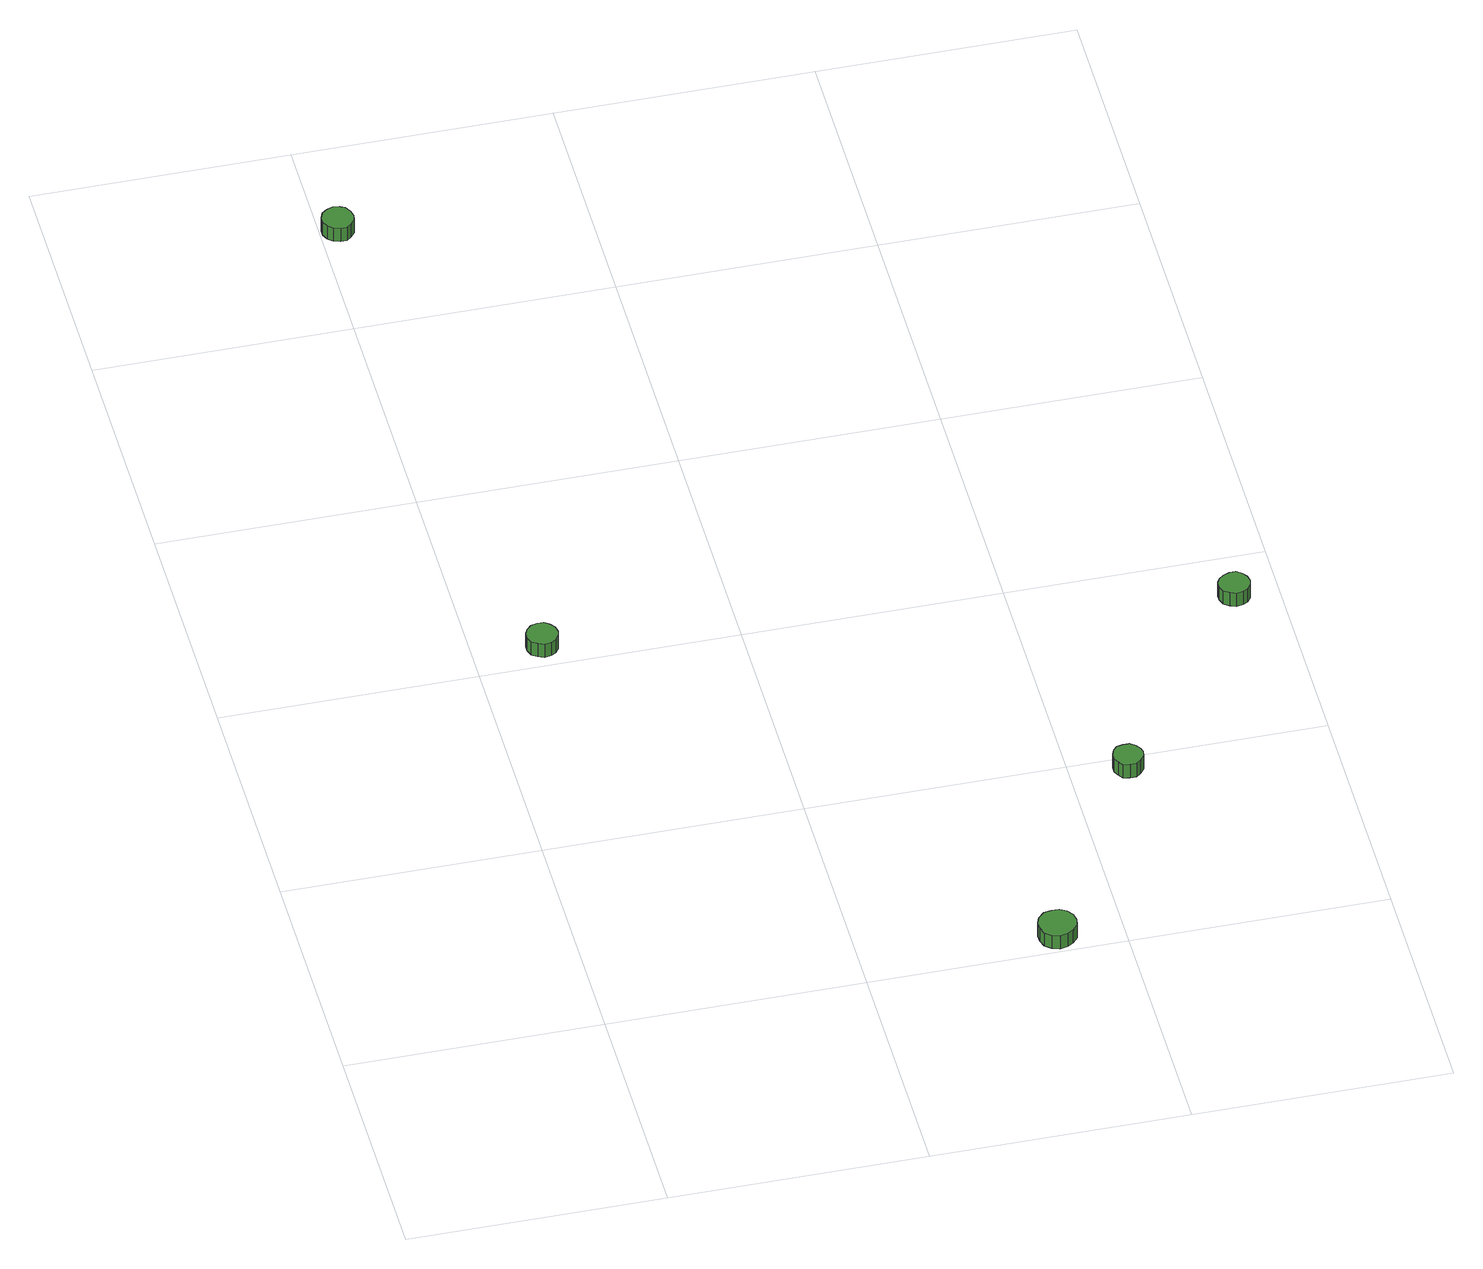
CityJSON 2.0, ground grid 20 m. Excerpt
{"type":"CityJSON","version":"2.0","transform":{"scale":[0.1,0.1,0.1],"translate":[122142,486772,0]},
"CityObjects":{
"tree1":{"type":"SolitaryVegetationObject","attributes":{"function":"something"},"geometry":[{"type":"MultiSurface","lod":"1","boundaries":[[[0,1,2,3,4,5,6,7,8,9,10,11,12,13,14]],[[15,16,17,18,19,20,21,22,23,24,25,26,27,28,29]],[[0,29,28,1]],[[1,28,27,2]],[[2,27,26,3]],[[3,26,25,4]],[[4,25,24,5]],[[5,24,23,6]],[[6,23,22,7]],[[7,22,21,8]],[[8,21,20,9]],[[9,20,19,10]],[[10,19,18,11]],[[11,18,17,12]],[[12,17,16,13]],[[13,16,15,14]],[[14,15,29,0]]]}]},
"tree2":{"type":"SolitaryVegetationObject","attributes":{"function":"something"},"geometry":[{"type":"MultiSurface","lod":"1","boundaries":[[[30,31,32,33,34,35,36,37,38,39,40,41,42,43,44]],[[45,46,47,48,49,50,51,52,53,54,55,56,57,58,59]],[[30,59,58,31]],[[31,58,57,32]],[[32,57,56,33]],[[33,56,55,34]],[[34,55,54,35]],[[35,54,53,36]],[[36,53,52,37]],[[37,52,51,38]],[[38,51,50,39]],[[39,50,49,40]],[[40,49,48,41]],[[41,48,47,42]],[[42,47,46,43]],[[43,46,45,44]],[[44,45,59,30]]]}]},
"tree3":{"type":"SolitaryVegetationObject","attributes":{"function":"something"},"geometry":[{"type":"MultiSurface","lod":"1","boundaries":[[[60,61,62,63,64,65,66,67,68,69,70,71,72,73,74]],[[75,76,77,78,79,80,81,82,83,84,85,86,87,88,89]],[[60,89,88,61]],[[61,88,87,62]],[[62,87,86,63]],[[63,86,85,64]],[[64,85,84,65]],[[65,84,83,66]],[[66,83,82,67]],[[67,82,81,68]],[[68,81,80,69]],[[69,80,79,70]],[[70,79,78,71]],[[71,78,77,72]],[[72,77,76,73]],[[73,76,75,74]],[[74,75,89,60]]]}]},
"tree4":{"type":"SolitaryVegetationObject","attributes":{"function":"something"},"geometry":[{"type":"MultiSurface","lod":"1","boundaries":[[[90,91,92,93,94,95,96,97,98,99,100,101,102,103,104]],[[105,106,107,108,109,110,111,112,113,114,115,116,117,118,119]],[[90,119,118,91]],[[91,118,117,92]],[[92,117,116,93]],[[93,116,115,94]],[[94,115,114,95]],[[95,114,113,96]],[[96,113,112,97]],[[97,112,111,98]],[[98,111,110,99]],[[99,110,109,100]],[[100,109,108,101]],[[101,108,107,102]],[[102,107,106,103]],[[103,106,105,104]],[[104,105,119,90]]]}]},
"tree5":{"type":"SolitaryVegetationObject","attributes":{"function":"something"},"geometry":[{"type":"MultiSurface","lod":"1","boundaries":[[[120,121,122,123,124,125,126,127,128,129,130,131,132,133,134]],[[135,136,137,138,139,140,141,142,143,144,145,146,147,148,149]],[[120,149,148,121]],[[121,148,147,122]],[[122,147,146,123]],[[123,146,145,124]],[[124,145,144,125]],[[125,144,143,126]],[[126,143,142,127]],[[127,142,141,128]],[[128,141,140,129]],[[129,140,139,130]],[[130,139,138,131]],[[131,138,137,132]],[[132,137,136,133]],[[133,136,135,134]],[[134,135,149,120]]]}]}
},
"vertices":[
[64,417,27],[63,422,27],[60,426,27],[56,429,27],[51,429,27],[46,428,27],[42,424,27],[40,420,27],[40,415,27],[42,410,27],[46,407,27],[51,405,27],[56,406,27],[60,408,27],[63,412,27],[63,412,14],[60,408,14],[56,406,14],[51,405,14],[46,407,14],[42,410,14],[40,415,14],[40,420,14],[42,424,14],[46,428,14],[51,429,14],[56,429,14],[60,426,14],[63,422,14],[64,417,14],
[26,909,23],[25,914,23],[22,919,23],[18,921,23],[13,922,23],[8,920,23],[4,917,23],[2,912,23],[2,907,23],[4,902,23],[8,899,23],[13,897,23],[18,897,23],[22,900,23],[25,904,23],[25,904,10],[22,900,10],[18,897,10],[13,897,10],[8,899,10],[4,902,10],[2,907,10],[2,912,10],[4,917,10],[8,920,10],[13,922,10],[18,921,10],[22,919,10],[25,914,10],[26,909,10],
[364,17,24],[363,23,24],[359,28,24],[354,31,24],[348,31,24],[342,30,24],[337,25,24],[335,20,24],[335,14,24],[337,8,24],[342,4,24],[348,2,24],[354,3,24],[359,6,24],[363,11,24],[363,11,11],[359,6,11],[354,3,11],[348,2,11],[342,4,11],[337,8,11],[335,14,11],[335,20,11],[337,25,11],[342,30,11],[348,31,11],[354,31,11],[359,28,11],[363,23,11],[364,17,11],
[456,188,24],[455,192,24],[452,196,24],[448,199,24],[443,199,24],[438,198,24],[435,195,24],[433,190,24],[433,185,24],[435,181,24],[438,177,24],[443,176,24],[448,176,24],[452,179,24],[455,183,24],[455,183,11],[452,179,11],[448,176,11],[443,176,11],[438,177,11],[435,181,11],[433,185,11],[433,190,11],[435,195,11],[438,198,11],[443,199,11],[448,199,11],[452,196,11],[455,192,11],[456,188,11],
[578,357,23],[577,362,23],[574,366,23],[570,369,23],[565,369,23],[560,367,23],[556,364,23],[554,360,23],[554,355,23],[556,350,23],[560,347,23],[565,345,23],[570,346,23],[574,348,23],[577,352,23],[577,352,10],[574,348,10],[570,346,10],[565,345,10],[560,347,10],[556,350,10],[554,355,10],[554,360,10],[556,364,10],[560,367,10],[565,369,10],[570,369,10],[574,366,10],[577,362,10],[578,357,10]
]}
